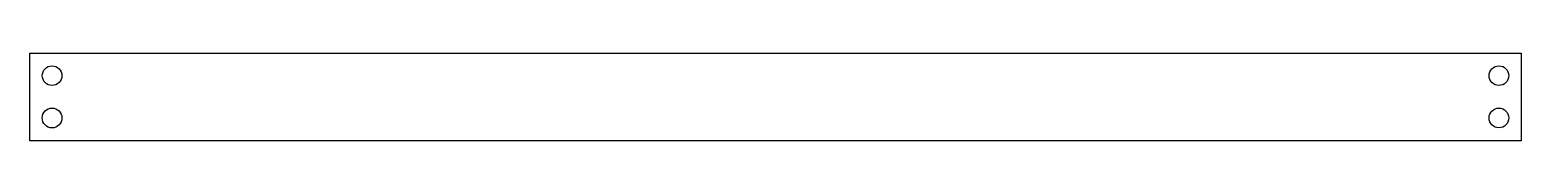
# Paper-space layout 'Sheet1' of a CAD drawing. Header units: millimetres. Extents: x 124 to 1824, y 1143 to 1243.
import ezdxf

# ---------------------------------------------------------------- set-up
doc = ezdxf.new("R2010")
doc.units = ezdxf.units.MM
doc.header["$LTSCALE"] = 5

psp = doc.layouts.new('Sheet1')

# ---------------------------------------------------------------- linework, layer by layer
at = {"color": 7, "linetype": 'Continuous', "lineweight": 25}
for p, q in [((124.4, 1143.4), (124.4, 1243.4)), ((124.4, 1243.4), (1824.4, 1243.4)), ((1824.4, 1243.4), (1824.4, 1143.4)), ((1824.4, 1143.4), (124.4, 1143.4))]:
    psp.add_line(p, q, dxfattribs=at)
for centre, radius in [((149.7, 1217.7), 11.2), ((1799, 1217.7), 11.2), ((149.7, 1169.5), 11.3), ((1799, 1169.5), 11.2)]:
    psp.add_circle(centre, radius, dxfattribs=at)

doc.saveas('drawing.dxf')
